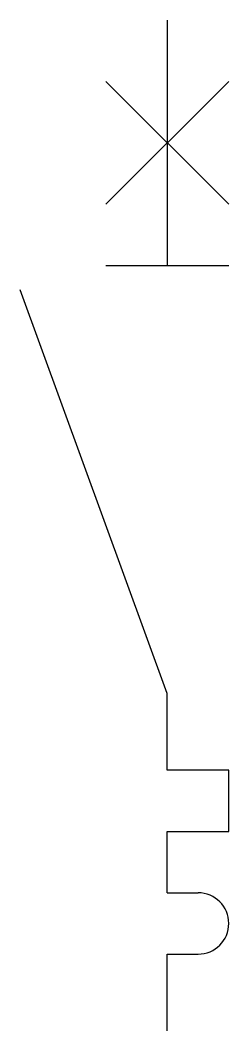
# Model space of a CAD drawing. Extents: x 3706.47 to 3706.71, y 1351.64 to 1352.82.
import ezdxf

# ---------------------------------------------------------------- set-up
doc = ezdxf.new("R2010")
doc.units = 0
doc.layers.get('0').update_dxf_attribs({"linetype": 'CONTINUOUS'})
doc.layers.add('OCJ-ESQUEMAS_UNIFILARES-C0', color=170, linetype='CONTINUOUS')

# ---------------------------------------------------------------- blocks, each defined once
blk = doc.blocks.new('OCJ-ESQUEMAS_UNIFILARES-CO')
for p, q in [((0, -1.0128), (0.045, -1.0128)), ((0, -1.1028), (0.045, -1.1028))]:
    blk.add_line(p, q)
for points in [[(0, 0.2674), (0, -0.0926)], [(-0.09, 0.1774), (0.09, -0.0026)], [(-0.09, -0.0026), (0.09, 0.1774)], [(-0.09, -0.0926), (0.09, -0.0926)], [(0, -0.7203), (-0.2155, -0.1283)], [(0, -0.8328), (0, -0.7203)], [(0, -0.9228), (0.09, -0.9228), (0.09, -0.8328), (0, -0.8328)], [(0, -1.0128), (0, -0.9228)], [(0, -1.2153), (0, -1.1028)]]:
    blk.add_lwpolyline(points)
blk.add_arc((0.045, -1.0578), 0.045, 270, 90)

msp = doc.modelspace()

# ---------------------------------------------------------------- block references
at = {"layer": 'OCJ-ESQUEMAS_UNIFILARES-C0', "xscale": 0.7999999999999546, "yscale": 0.7999999999999546, "zscale": 0.7999999999999546}
msp.add_blockref('OCJ-ESQUEMAS_UNIFILARES-CO', (3706.642, 1352.6103), dxfattribs=at)

doc.saveas('drawing.dxf')
